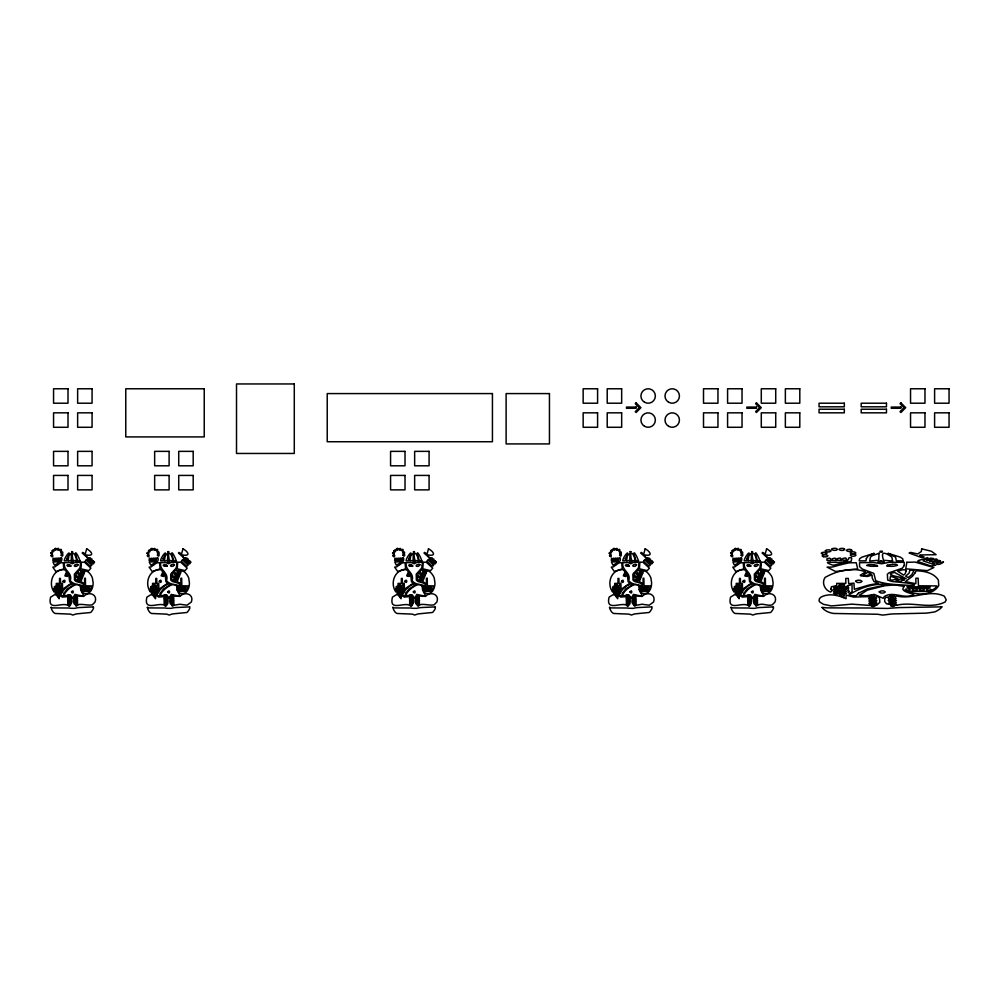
<?xml version="1.0" encoding="UTF-8"?>
<svg xmlns="http://www.w3.org/2000/svg" width="999" height="999" viewBox="0 0 999 999"><rect width="100%" height="100%" fill="white"/><g stroke="black" fill="none" stroke-linecap="round" stroke-linejoin="round"><path stroke-width="1.5" d="M164.261 605.169C158.229 602.135 143.294 611.775 146.915 597.152L150.674 594.805L152.547 594.929L155.507 598.738L155.906 595.067L158.591 597.09L163.961 596.615L164.373 597.452A1.449 1.449 0 0 0 164.585 599.687A1.449 1.449 0 0 0 164.685 601.997A1.449 1.449 0 0 0 164.835 604.482L164.735 604.545M68.069 604.969L68.544 604.482A1.449 1.449 0 0 1 68.394 601.997A1.449 1.449 0 0 1 68.294 599.687A1.449 1.449 0 0 1 68.082 597.452L67.682 596.615L62.3 597.09L59.615 595.067L59.228 598.738L56.256 594.929L54.383 594.805L50.624 597.152C47.003 611.975 61.876 601.823 67.907 605.394A1.461 1.461 0 0 1 68.069 604.969L68.357 604.62M409.902 604.969L410.364 604.482A1.449 1.449 0 0 1 410.214 601.997A1.449 1.449 0 0 1 410.127 599.687A1.449 1.449 0 0 1 409.902 597.452L409.503 596.615L404.133 597.09L401.448 595.067L401.049 598.738L398.089 594.929L396.203 594.805L392.445 597.152C388.823 611.975 403.696 601.823 409.74 605.394A1.461 1.461 0 0 1 409.902 604.969L410.189 604.62M748.014 604.969L748.488 604.482A1.449 1.449 0 0 1 748.338 601.997A1.449 1.449 0 0 1 748.251 599.687A1.449 1.449 0 0 1 748.026 597.452L747.627 596.615L742.257 597.09L739.572 595.067L739.173 598.738L736.213 594.929L734.327 594.805L730.569 597.152C726.947 611.975 741.82 601.823 747.851 605.394A1.461 1.461 0 0 1 748.014 604.969L748.313 604.62M844.043 587.799L844.704 587.762A4.62 4.62 0 0 0 846.278 587.462L846.19 586.975M869.217 605.394L870.991 604.482L868.855 603.384L870.579 601.997L868.868 601.023L870.316 599.687L868.556 598.726L869.704 597.452L868.581 596.615L853.571 597.09L846.078 595.067L846.078 598.701C838.211 595.379 829.395 592.769 820.941 597.152L819.43 598.701L819.055 601.048L820.179 602.322L823.563 604.333L831.443 605.943L851.797 604.145L869.23 605.394L870.741 604.545M626.76 604.695L627.022 604.482A1.449 1.449 0 0 1 626.873 601.997A1.449 1.449 0 0 1 626.773 599.687A1.449 1.449 0 0 1 626.56 597.452L626.161 596.615L620.779 597.09L618.094 595.067L617.707 598.738L614.735 594.929L612.862 594.805L609.103 597.152C605.419 611.813 620.679 602.097 626.448 605.169A1.461 1.461 0 0 1 627.022 604.482M877.634 566.058L877.134 566.233A17.87 17.87 0 0 1 876.098 566.283L872.002 566.296A53.621 53.621 0 0 1 870.766 566.246L866.957 565.559M876.772 605.044L879.844 602.385L879.457 597.552L877.584 596.615L875.336 597.09L876.56 598.563L875.074 599.6L876.885 600.749L875.124 601.997L876.835 602.959L875.024 604.407L876.772 605.044L876.16 604.72M70.804 566.208L70.742 566.233A7.38 7.38 0 0 1 68.469 566.183M167.108 566.196L167.02 566.233A7.38 7.38 0 0 1 164.76 566.183M412.649 566.196L412.562 566.233A7.38 7.38 0 0 1 410.289 566.183M629.295 566.196L629.22 566.233A7.38 7.38 0 0 1 626.947 566.183L626.423 566.133A1.399 1.399 0 0 1 625.399 565.297L626.198 564.622A5.307 5.307 0 0 1 627.822 564.735L627.959 564.76M750.749 566.208L750.686 566.233A7.38 7.38 0 0 1 748.413 566.183M155.694 562.2L154.857 562.712A29.208 29.208 0 0 0 153.846 563.498L150.812 565.197L149.213 561.938L155.694 561.788L156.806 558.079A2.448 2.448 0 0 1 157.13 557.704C158.679 556.68 158.466 562.025 156.618 561.975M401.223 562.2L400.399 562.712A29.208 29.208 0 0 0 399.388 563.498L396.291 565.172L394.755 561.938L401.223 561.788L402.347 558.079A2.448 2.448 0 0 1 402.672 557.704C404.208 556.68 404.008 562.025 402.16 561.975M617.882 562.2L617.045 562.712A29.208 29.208 0 0 0 616.033 563.498L612.999 565.197L611.4 561.938L617.882 561.788L618.993 558.079A2.448 2.448 0 0 1 619.33 557.704C620.866 556.68 620.654 562.025 618.806 561.975M887.337 565.334L886.837 566.196L891.745 566.321A50.112 50.112 0 0 0 893.805 566.196L897.214 565.434A1.623 1.623 0 0 0 897.539 565.184L895.953 564.248A27.41 27.41 0 0 0 893.431 564.285L892.669 564.335M59.403 562.2L58.566 562.712A29.208 29.208 0 0 0 57.555 563.498L54.458 565.172L52.922 561.938L59.403 561.788L60.514 558.079A2.448 2.448 0 0 1 60.852 557.704C62.375 556.668 62.163 561.875 60.44 561.95M739.347 562.2L738.523 562.712A29.208 29.208 0 0 0 737.499 563.498L734.415 565.172L732.866 561.938L739.347 561.788L740.459 558.079A2.448 2.448 0 0 1 740.796 557.704C742.319 556.668 742.107 561.875 740.384 561.95M874.063 599.025L874.687 598.476L873.95 597.889M874.375 601.348L875.012 600.811L874.262 600.224M851.098 552.097L850.112 552.959L851.26 553.708A6.793 6.793 0 0 0 854.882 553.646L855.881 552.884L854.719 552.06A6.793 6.793 0 0 0 851.098 552.122M757.13 604.42A1.436 1.436 0 0 1 757.679 605.269C762.362 602.422 767.369 606.455 772.202 604.87L775.024 601.985C777.871 594.08 768.456 591.071 763.611 596.415L757.692 596.003L757.13 597.414A1.449 1.449 0 0 1 756.942 599.487A1.449 1.449 0 0 1 756.967 601.885A1.449 1.449 0 0 1 756.93 604.295L757.217 604.495M825.998 554.07L826.997 553.284L825.836 552.459A6.793 6.793 0 0 0 822.214 552.522L821.215 553.284L822.364 554.108A6.793 6.793 0 0 0 825.986 554.045M913.061 589.135L912.162 589.847L913.211 590.596M738.935 587.787C742.132 586.251 732.167 586.051 735.938 587.849M738.935 589.822C742.12 588.299 732.167 588.074 735.938 589.885M738.935 591.908C742.157 590.322 732.067 590.184 735.938 591.97A8.192 8.192 0 0 0 738.611 591.995M738.935 593.893C742.132 592.395 732.18 592.17 735.938 593.955M58.929 587.799C62.325 586.026 52.098 586.176 55.994 587.849M58.929 589.835C62.313 588.074 52.098 588.199 55.994 589.885M58.929 591.92C62.338 590.097 52.023 590.297 55.994 591.97A8.192 8.192 0 0 0 58.654 591.995M58.929 593.906C62.313 592.157 52.11 592.295 55.994 593.955M155.207 587.799C158.666 586.026 148.389 586.163 152.285 587.849M155.207 589.835C158.604 588.061 148.376 588.224 152.285 589.885M155.207 591.92C158.579 590.147 148.401 590.322 152.285 591.97A8.192 8.192 0 0 0 154.945 591.995M155.207 593.906C158.616 592.145 148.389 592.307 152.285 593.955M400.749 587.799C404.22 586.013 393.931 586.176 397.814 587.849M400.749 589.835C404.158 588.061 393.906 588.224 397.814 589.885M400.749 591.92C404.17 590.172 393.943 590.297 397.814 591.97A8.192 8.192 0 0 0 400.487 591.995M400.749 593.906C404.208 592.17 393.931 592.282 397.814 593.955M617.407 587.799C620.866 586.026 610.589 586.163 614.472 587.849M617.407 589.835C620.791 588.061 610.564 588.224 614.472 589.885M617.407 591.92C620.816 590.172 610.601 590.297 614.472 591.97A8.192 8.192 0 0 0 617.132 591.995M617.407 593.906C620.854 592.17 610.576 592.282 614.472 593.955M843.556 587.862L843.606 587.849A8.791 8.791 0 0 1 842.681 587.912L837.025 587.899A43.107 43.107 0 0 1 835.938 587.849A20.367 20.367 0 0 1 834.602 587.737L833.478 587.037A12.9 12.9 0 0 1 835.551 586.613L845.991 586.863M843.556 589.885L843.606 589.885A8.791 8.791 0 0 1 842.681 589.947L837.025 589.934A43.107 43.107 0 0 1 835.938 589.885A20.367 20.367 0 0 1 834.602 589.772L833.478 589.073A12.9 12.9 0 0 1 835.551 588.648L845.991 588.898M843.556 591.97L843.606 591.97A8.791 8.791 0 0 1 842.681 592.02L837.025 592.02A43.107 43.107 0 0 1 835.938 591.97A20.367 20.367 0 0 1 834.602 591.858L833.478 591.146A12.9 12.9 0 0 1 835.551 590.734L845.991 590.983M843.556 593.955L843.606 593.955A8.791 8.791 0 0 1 842.681 594.005M896.652 605.282C912.599 601.236 929.969 609.677 945.116 601.985L946.24 599.899L944.367 596.216C929.157 588.773 912.611 600.049 896.727 596.003L894.842 596.815L896.103 598.438L894.617 599.487L896.403 600.524L894.667 601.885L896.378 602.834L894.567 604.295L896.665 605.269L896.016 604.745M844.704 591.87L844.043 591.92M843.968 589.847L844.704 589.785A4.62 4.62 0 0 0 846.278 589.497M843.968 593.906L844.704 593.856A4.62 4.62 0 0 0 846.278 593.556M842.681 594.018L837.025 593.993A43.107 43.107 0 0 1 835.938 593.955A20.367 20.367 0 0 1 834.602 593.843L833.478 593.131A12.875 12.875 0 0 1 836.313 592.707L845.991 592.969M840.921 585.776C847.914 586.588 843.668 582.33 838.998 585.177M874 564.797L873.238 564.722A40.959 40.959 0 0 0 868.705 564.622L866.695 565.384M748.401 566.246L747.889 566.133A1.399 1.399 0 0 1 746.877 565.297L747.677 564.622A5.307 5.307 0 0 1 749.287 564.735L749.425 564.76M410.289 566.246L409.765 566.133A1.399 1.399 0 0 1 408.753 565.297L409.553 564.622A5.307 5.307 0 0 1 411.163 564.735L411.313 564.76M164.748 566.246L164.223 566.133A1.399 1.399 0 0 1 163.212 565.297L164.011 564.622A5.307 5.307 0 0 1 165.634 564.735L165.772 564.76M68.456 566.246L67.944 566.133A1.399 1.399 0 0 1 66.921 565.297L67.72 564.622A5.307 5.307 0 0 1 69.343 564.735L69.48 564.76M894.854 604.358L895.816 604.657M850.948 549.587L852.11 550.412L851.111 551.186A6.793 6.793 0 0 1 847.489 551.198L846.328 550.412L847.327 549.625A6.793 6.793 0 0 1 850.936 549.612M843.656 548.563L844.804 549.313L843.818 550.174A6.793 6.793 0 0 1 840.196 550.187L839.035 549.462L840.034 548.613A6.793 6.793 0 0 1 843.643 548.601M854.907 554.333L856.056 555.094L855.069 555.943A6.793 6.793 0 0 1 851.46 555.956L850.299 555.244L851.285 554.383A6.793 6.793 0 0 1 854.907 554.37M823.313 556.668L822.152 555.906L823.151 555.057A6.793 6.793 0 0 1 826.76 555.044L827.921 555.769L826.935 556.618A6.793 6.793 0 0 1 823.313 556.63M927.322 590.596L926.285 589.909L927.172 589.135A6.119 6.119 0 0 1 930.431 589.123L931.48 589.772L930.593 590.546A6.119 6.119 0 0 1 927.334 590.559M920.116 590.596L919.08 589.909L919.979 589.135A6.119 6.119 0 0 1 923.238 589.123L924.287 589.772L923.526 590.509A6.119 6.119 0 0 1 920.129 590.559M906.006 590.596L904.969 589.909L905.868 589.135A6.119 6.119 0 0 1 909.127 589.123L910.176 589.772L909.277 590.546A6.119 6.119 0 0 1 906.018 590.559M615.921 585.739C620.304 585.938 614.76 582.717 615.859 585.701M399.275 585.739C403.633 585.951 398.114 582.717 399.213 585.701M153.734 585.739C158.092 585.951 152.572 582.717 153.671 585.701M882.242 551.348L882.467 551.91A2.935 2.935 0 0 1 880.082 551.972L879.932 551.411A2.935 2.935 0 0 1 882.217 551.411M832.179 590.334L830.693 592.045C824.762 590.309 821.403 582.729 825.062 577.472C836.737 570.704 852.759 566.908 865.584 571.84L860.264 575.212L860.701 575.861L867.419 576.473L872.102 575.062L872.177 577.859L873.95 581.518L878.408 583.379L869.704 584.865L854.332 589.298L853.945 583.116L848.7 583.716L848.326 578.421L845.803 578.421L845.803 583.391L836.687 583.391L836.687 585.664L831.443 586.738L830.818 588.861M419.093 604.495L418.806 604.295A1.449 1.449 0 0 0 418.843 601.885A1.449 1.449 0 0 0 418.818 599.487A1.449 1.449 0 0 0 419.006 597.414L419.58 596.003L425.487 596.415C430.332 591.071 439.76 594.08 436.9 601.985L434.078 604.87C429.345 605.806 423.476 603.408 419.38 604.845M77.26 604.495L76.985 604.295A1.449 1.449 0 0 0 77.01 601.885A1.449 1.449 0 0 0 76.998 599.487A1.449 1.449 0 0 0 77.185 597.414L77.747 596.003L83.654 596.415C88.511 591.071 97.927 594.08 95.067 601.985L92.258 604.87C87.525 605.794 81.643 603.421 77.56 604.845M628.458 604.407C630.744 606.181 630.232 598.925 630.044 597.552L628.846 596.615L628.808 597.739A1.449 1.449 0 0 1 628.483 599.6A1.449 1.449 0 0 1 628.496 601.997A1.449 1.449 0 0 1 628.458 604.407L629.02 604.932M166.271 604.407C168.556 606.181 168.032 598.925 167.857 597.552L166.658 596.615L166.621 597.739A1.449 1.449 0 0 1 166.296 599.6A1.449 1.449 0 0 1 166.309 601.997A1.449 1.449 0 0 1 166.271 604.407L166.833 604.932M750.049 604.47L749.937 604.407A1.449 1.449 0 0 0 749.974 601.997A1.449 1.449 0 0 0 749.949 599.6A1.449 1.449 0 0 0 750.286 597.739L750.848 596.615L751.66 599.063L750.561 605.044A1.461 1.461 0 0 0 750.062 604.47L750.149 604.545M412.025 604.545L411.813 604.407A1.449 1.449 0 0 0 411.85 601.997A1.449 1.449 0 0 0 411.825 599.6A1.449 1.449 0 0 0 412.162 597.739L412.724 596.615L413.536 599.063L413.536 602.385L412.375 604.932A1.461 1.461 0 0 0 412.05 604.545L412.125 604.632M70.205 604.545L69.98 604.407A1.449 1.449 0 0 0 70.017 601.997A1.449 1.449 0 0 0 70.005 599.6A1.449 1.449 0 0 0 70.33 597.739L70.904 596.615L71.703 599.063L71.703 602.385L70.542 604.932A1.461 1.461 0 0 0 70.217 604.545L70.305 604.632M635.901 604.657L636.201 605.269L642.045 604.233L649.25 605.207L653.546 601.985C656.405 594.08 646.99 591.071 642.132 596.415L636.226 596.003L635.664 597.414A1.449 1.449 0 0 1 635.476 599.487A1.449 1.449 0 0 1 635.489 601.885A1.449 1.449 0 0 1 635.451 604.295L635.564 604.358A1.436 1.436 0 0 1 636.176 605.169M173.714 604.657L174.013 605.269L179.845 604.233L187.063 605.207L191.358 601.985C194.218 594.08 184.79 591.071 179.945 596.415L174.038 596.003L173.464 597.414A1.449 1.449 0 0 1 173.289 599.487A1.449 1.449 0 0 1 173.302 601.885A1.449 1.449 0 0 1 173.264 604.295L173.364 604.358A1.436 1.436 0 0 1 173.988 605.169M419.53 605.169L419.493 605.057A1.436 1.436 0 0 0 419.006 604.42M77.697 605.169L77.61 604.944A1.436 1.436 0 0 0 77.173 604.42M58.654 593.98A8.192 8.192 0 0 1 56.019 593.831M69.543 565.134A1.336 1.336 0 0 1 70.979 565.933M58.654 587.887A8.192 8.192 0 0 1 56.019 587.737M58.654 589.909A8.192 8.192 0 0 1 56.019 589.772M154.945 593.98A8.192 8.192 0 0 1 152.31 593.831M165.834 565.134A1.336 1.336 0 0 1 167.27 565.933M154.945 587.887A8.192 8.192 0 0 1 152.31 587.737M154.945 589.909A8.192 8.192 0 0 1 152.31 589.772M400.487 593.98A8.192 8.192 0 0 1 397.852 593.831M411.363 565.134A1.336 1.336 0 0 1 412.799 565.933M400.487 587.887A8.192 8.192 0 0 1 397.852 587.737M400.487 589.909A8.192 8.192 0 0 1 397.852 589.772M617.132 593.98A8.192 8.192 0 0 1 614.497 593.831M628.021 565.134A1.336 1.336 0 0 1 629.457 565.933M617.132 587.887A8.192 8.192 0 0 1 614.497 587.737M617.132 589.909A8.192 8.192 0 0 1 614.497 589.772M738.611 593.98A8.192 8.192 0 0 1 735.963 593.831M749.487 565.134A1.336 1.336 0 0 1 750.923 565.933M738.611 587.887A8.192 8.192 0 0 1 735.963 587.737M738.611 589.909A8.192 8.192 0 0 1 735.963 589.772M874.25 600.262A4.87 4.87 0 0 0 871.34 600.287L870.703 600.861L871.44 601.386A4.87 4.87 0 0 0 874.375 601.336M913.074 589.16A6.119 6.119 0 0 1 916.333 589.123L917.369 589.772L916.483 590.546A6.119 6.119 0 0 1 913.223 590.559M873.938 597.926A4.87 4.87 0 0 0 871.016 597.951L870.391 598.526L871.128 599.063A4.87 4.87 0 0 0 874.05 599M846.278 591.57A4.62 4.62 0 0 1 844.704 591.82M840.771 585.639A2.91 2.91 0 0 1 838.885 585.389M887.312 565.247A20.517 20.517 0 0 1 892.669 564.46M873.988 564.91A9.191 9.191 0 0 1 877.359 565.596M832.217 590.259A3.159 3.159 0 0 1 830.706 588.935M851.56 558.753L851.31 561.151L849.487 561.775A8.804 8.804 0 0 1 848.663 561.913L846.29 562.087A12.225 12.225 0 0 0 845.154 562.25L835.589 564.785A16.871 16.871 0 0 1 832.854 565.184C814.547 558.329 848.576 566.808 848.725 558.004A7.243 7.243 0 0 1 849.724 557.642L851.51 557.529L851.56 558.753M78.109 564.797L76.836 566.171A7.318 7.318 0 0 1 74.863 566.358C72.577 565.709 77.385 562.949 78.109 564.797M174.4 564.797L173.127 566.171A7.318 7.318 0 0 1 171.141 566.358C168.868 565.696 173.676 562.961 174.4 564.797M419.93 564.797L418.668 566.171A7.318 7.318 0 0 1 416.683 566.358C414.41 565.696 419.205 562.961 419.93 564.797M636.588 564.797L635.314 566.171A7.318 7.318 0 0 1 633.341 566.358C631.056 565.696 635.864 562.961 636.588 564.797M758.054 564.797L756.792 566.171A7.318 7.318 0 0 1 754.807 566.358C752.484 565.884 757.254 562.874 758.054 564.797M59.316 584.989C57.28 582.529 56.306 587.474 59.303 585.102M739.26 584.989C737.225 582.529 736.251 587.474 739.26 585.102M71.441 553.234L71.304 560.289L68.082 561.026L68.881 555.856L71.441 553.234M167.732 553.234L167.595 560.289L164.373 561.026L165.172 555.856L167.732 553.234M413.261 553.234L413.124 560.289L409.902 561.026L410.714 555.856L413.261 553.234M629.919 553.234L629.782 560.289L626.56 561.026L627.36 555.856L629.919 553.234M751.385 553.234L751.248 560.289L748.026 561.026L748.838 555.856L751.385 553.234M50.724 553.209C53.097 556.705 52.772 549.75 50.737 553.134M51.061 555.769C53.297 559.203 53.471 552.435 51.074 555.619M52.198 550.799C54.533 554.308 54.358 547.24 52.198 550.799M54.483 549.25C56.618 552.809 56.868 545.779 54.483 549.25M54.158 588.723L54.158 588.798A3.159 3.159 0 0 0 54.346 589.735A3.746 3.746 0 0 0 54.633 590.347L54.108 592.045C47.927 583.553 52.672 568.831 64.66 569.692L66.608 571.84L64.86 575.861L67.258 576.473L68.931 575.062L69.605 581.518L71.191 583.379L62.575 589.298L62.438 583.116L60.564 583.716L60.427 578.421L59.515 578.421L59.515 583.391L56.256 583.391L56.256 585.664L54.383 586.738L54.158 588.723M57.105 549.313C59.328 552.809 59.49 545.854 57.105 549.238M59.715 550.337C61.701 553.933 62.4 546.84 59.715 550.337M61.064 552.809C63.199 556.368 63.524 549.275 61.064 552.809M61.126 555.094C63.112 558.653 63.786 551.735 61.139 555.019M63.024 581.293C65.222 585.314 66.046 577.484 63.024 581.293M68.269 595.978C70.255 598.463 69.68 593.319 68.269 595.928M68.319 598.426C70.417 600.886 69.455 595.729 68.319 598.426M68.431 603.134C70.542 605.544 69.73 600.511 68.444 603.084M68.431 600.749C70.38 603.284 69.918 598.001 68.431 600.749M68.556 605.644C70.43 608.166 70.092 603.046 68.556 605.581M71.666 551.66L72.69 551.76L71.666 551.585M71.491 591.908C73.551 595.754 74.151 588.324 71.491 591.908M75.312 598.314C77.447 600.711 76.573 595.679 75.325 598.251M75.262 595.866C77.323 598.276 76.598 593.231 75.275 595.754M75.437 600.636C77.21 603.196 77.148 598.001 75.437 600.586M75.437 603.021C77.41 605.506 76.786 600.461 75.449 602.921M75.549 605.531C77.597 607.941 76.848 602.897 75.562 605.419M80.707 589.772C82.755 592.869 82.805 586.775 80.719 589.647M83.279 589.772C85.639 592.757 85.015 586.738 83.304 589.647M85.752 589.772C88.137 592.769 87.413 586.663 85.777 589.647M88.324 589.772C90.285 592.907 90.622 586.725 88.349 589.647M147.015 553.209C149.238 556.705 149.4 549.75 147.015 553.134M147.352 555.769C149.338 559.24 150.062 552.547 147.365 555.619M148.489 550.799C150.787 554.358 150.537 547.315 148.489 550.799M150.774 549.25C152.685 552.897 153.371 545.854 150.774 549.25M150.449 588.723L150.449 588.798A3.159 3.159 0 0 0 150.637 589.735A3.746 3.746 0 0 0 150.924 590.347L150.399 592.045C144.218 583.553 148.963 568.831 160.951 569.692L162.887 571.84L161.151 575.861L163.549 576.473L165.222 575.062L165.884 581.518L167.482 583.379L158.866 589.298L158.729 583.116L156.843 583.716L156.718 578.421L155.807 578.421L155.807 583.391L152.547 583.391L152.547 585.664L150.674 586.738L150.449 588.723M153.396 549.313C155.207 552.897 156.269 546.028 153.396 549.238M156.006 550.337C158.341 553.846 158.179 546.778 156.006 550.337M157.355 552.809C159.503 556.381 159.803 549.25 157.355 552.809M157.417 555.094C159.465 558.716 159.902 551.61 157.417 555.094M159.316 581.293C161.863 585.239 161.838 577.372 159.316 581.293M164.56 595.978C166.421 598.513 166.159 593.294 164.56 595.928M164.61 598.426C166.746 600.849 165.809 595.716 164.61 598.426M164.723 603.134C166.596 605.669 166.333 600.474 164.735 603.084M164.723 600.749C166.883 603.171 165.871 598.064 164.723 600.749M164.835 605.644C166.721 608.166 166.371 603.071 164.847 605.581M167.944 551.66L168.981 551.76L167.957 551.585M167.782 591.908C170.03 595.641 170.305 588.299 167.782 591.908M171.553 595.866C173.689 598.251 172.74 593.231 171.566 595.754M171.603 598.314C173.601 600.786 173.002 595.654 171.616 598.251M171.716 603.021C173.776 605.456 173.039 600.424 171.741 602.921M171.716 600.636C173.601 603.159 173.264 598.039 171.728 600.586M171.828 605.531C173.764 607.991 173.339 602.909 171.853 605.419M176.998 589.772C178.958 592.907 179.283 586.725 177.01 589.647M179.57 589.772C181.868 592.844 181.368 586.575 179.57 589.71M182.043 589.772C184.228 592.869 183.866 586.75 182.055 589.647M184.615 589.772C186.925 592.782 186.438 586.688 184.64 589.647M392.545 553.209C394.755 556.705 394.955 549.75 392.557 553.134M392.882 555.769C394.88 559.24 395.604 552.547 392.907 555.619M394.031 550.799C396.178 554.37 396.266 547.402 394.031 550.799M396.316 549.25C398.464 552.822 398.638 545.766 396.316 549.25M395.991 588.723L395.979 588.798A3.159 3.159 0 0 0 396.178 589.735A3.746 3.746 0 0 0 396.466 590.347L395.941 592.045C389.747 583.553 394.493 568.831 406.493 569.692L408.429 571.84L406.68 575.861L409.091 576.473L410.764 575.062L411.426 581.518L413.024 583.379L404.395 589.298L404.27 583.116L402.385 583.716L402.247 578.421L401.348 578.421L401.348 583.391L398.089 583.391L398.089 585.664L396.203 586.738L395.991 588.723M398.926 549.313C400.749 552.897 401.81 546.028 398.938 549.238M401.536 550.337C403.858 553.846 403.721 546.778 401.536 550.337M402.897 552.809C405.032 556.381 405.332 549.263 402.897 552.809M402.959 555.094C404.907 558.703 405.557 551.71 402.972 555.019M404.857 581.293C407.405 585.239 407.38 577.372 404.857 581.293M410.089 595.978C411.963 598.513 411.688 593.306 410.102 595.928M410.152 598.426C412.287 600.849 411.351 595.716 410.152 598.426M410.264 603.134C412.237 605.619 411.713 600.474 410.264 603.084M410.264 600.749C412.2 603.284 411.738 598.026 410.264 600.749M410.377 605.644C412.262 608.166 411.9 603.071 410.389 605.581M413.486 551.66L414.51 551.76L413.499 551.585M413.311 591.908C415.572 595.641 415.846 588.299 413.311 591.908M417.082 595.866C419.218 598.251 418.269 593.231 417.107 595.754M417.145 598.314C419.143 600.786 418.544 595.654 417.145 598.251M417.257 603.021C419.305 605.456 418.581 600.424 417.27 602.921M417.257 600.636C419.13 603.159 418.806 598.039 417.27 600.586M417.37 605.531C419.255 608.016 418.931 602.921 417.382 605.419M422.527 589.772C424.488 592.907 424.825 586.725 422.552 589.647M425.112 589.772C427.285 592.869 427.06 586.613 425.112 589.71M427.584 589.772C429.757 592.869 429.395 586.75 427.597 589.647M430.157 589.772C432.43 592.819 431.98 586.688 430.182 589.647M609.203 553.209C611.425 556.705 611.588 549.75 609.215 553.134M609.54 555.769C611.638 559.24 612.112 552.459 609.552 555.619M610.676 550.799C612.974 554.358 612.724 547.315 610.676 550.799M612.961 549.25C614.86 552.897 615.596 545.829 612.961 549.25M612.637 588.723L612.637 588.798A3.159 3.159 0 0 0 612.824 589.735A3.746 3.746 0 0 0 613.111 590.347L612.587 592.045C606.405 583.553 611.151 568.831 623.139 569.692L625.087 571.84L623.339 575.861L625.736 576.473L627.409 575.062L628.071 581.518L629.67 583.379L621.053 589.298L620.916 583.116L619.043 583.716L618.905 578.421L617.994 578.421L617.994 583.391L614.735 583.391L614.735 585.664L612.862 586.738L612.637 588.723M615.584 549.313C617.407 552.897 618.443 546.041 615.584 549.238M618.194 550.337C620.529 553.846 620.367 546.778 618.194 550.337M619.605 555.094C621.478 558.741 622.315 551.685 619.605 555.094M619.542 552.809C621.528 556.406 622.215 549.313 619.542 552.809M621.503 581.293C623.801 585.302 624.288 577.509 621.503 581.293M626.798 598.426C628.945 600.849 627.984 595.716 626.798 598.426M626.748 595.978C628.683 598.488 628.209 593.344 626.748 595.928M626.91 600.749C629.02 603.196 628.121 598.101 626.91 600.749M626.91 603.134C628.696 605.694 628.633 600.499 626.922 603.084M627.035 605.644C628.92 608.166 628.558 603.071 627.035 605.581M630.144 551.66L631.168 551.76L630.144 551.585M629.969 591.908C632.23 595.641 632.492 588.299 629.969 591.908M633.741 595.866C635.876 598.251 634.927 593.231 633.753 595.754M633.791 598.314C635.789 600.786 635.189 595.654 633.803 598.251M633.915 603.021C635.963 605.456 635.227 600.424 633.928 602.921M633.915 600.636C635.789 603.159 635.451 598.039 633.915 600.586M634.028 605.531C635.976 607.966 635.539 602.921 634.04 605.419M639.185 589.772C641.146 592.907 641.47 586.725 639.198 589.647M641.758 589.772C644.143 592.769 643.418 586.663 641.783 589.647M644.23 589.772C646.428 592.869 646.028 586.75 644.255 589.647M646.803 589.772C649.113 592.782 648.626 586.688 646.828 589.647M730.669 553.209C733.054 556.705 732.717 549.75 730.681 553.134M731.006 555.769C733.241 559.203 733.416 552.435 731.031 555.619M732.155 550.799C734.402 554.32 734.402 547.327 732.155 550.799M734.427 549.25C736.563 552.809 736.812 545.779 734.427 549.25M734.103 588.723L734.103 588.798A3.159 3.159 0 0 0 734.302 589.735A3.746 3.746 0 0 0 734.59 590.347L734.065 592.045C727.871 583.553 732.617 568.831 744.617 569.692L746.553 571.84L744.804 575.861L747.215 576.473L748.888 575.062L749.55 581.518L751.136 583.379L742.519 589.298L742.382 583.116L740.509 583.716L740.371 578.421L739.472 578.421L739.472 583.391L736.213 583.391L736.213 585.664L734.327 586.738L734.103 588.723M737.05 549.313C739.26 552.809 739.46 545.854 737.062 549.238M739.66 550.337C741.583 553.946 742.357 546.915 739.66 550.337M741.008 552.809C743.081 556.406 743.493 549.3 741.008 552.809M741.083 555.094C742.894 558.666 743.943 551.81 741.083 555.019M742.981 581.293C745.179 585.314 745.991 577.484 742.981 581.293M748.214 595.978C750.199 598.463 749.637 593.319 748.226 595.928M748.276 598.426C750.349 600.899 749.425 595.716 748.276 598.426M748.388 603.134C750.536 605.544 749.612 600.461 748.388 603.134M748.388 600.749C750.424 603.234 749.712 598.014 748.388 600.749M748.501 605.644C750.374 608.166 750.037 603.046 748.501 605.581M751.61 551.66L752.634 551.76L751.623 551.585M751.435 591.908C753.321 595.754 754.332 588.436 751.435 591.908M755.269 598.314C757.367 600.736 756.555 595.641 755.269 598.251M755.207 595.866C757.279 598.276 756.555 593.231 755.219 595.754M755.381 600.636C757.167 603.196 757.092 598.001 755.381 600.586M755.381 603.021C757.342 605.519 756.767 600.436 755.394 602.921M755.494 605.531C757.542 607.941 756.805 602.897 755.506 605.419M760.651 589.772C762.811 592.857 762.612 586.713 760.676 589.647M763.224 589.772C765.571 592.757 764.984 586.725 763.248 589.647M765.696 589.772C767.994 592.844 767.507 586.575 765.709 589.71M768.281 589.772C770.241 592.907 770.566 586.725 768.293 589.647M86.676 548.838L85.265 553.97L82.742 552.422L82.18 553.034L87.15 557.467L86.089 554.932C95.23 556.668 91.409 551.211 86.676 548.838M182.967 548.838L181.556 553.97L179.033 552.422L178.471 553.034L183.441 557.467L182.38 554.932C191.521 556.668 187.7 551.211 182.967 548.838M428.496 548.838L427.097 553.97L424.563 552.422L424.013 553.034L428.971 557.467L427.909 554.932C437.062 556.668 433.241 551.211 428.496 548.838M645.154 548.838L643.743 553.97L641.221 552.422L640.659 553.034L645.629 557.467L644.567 554.932C653.708 556.668 649.887 551.211 645.154 548.838M766.62 548.838L765.222 553.97L762.687 552.422L762.125 553.034L767.095 557.467L766.033 554.932C775.174 556.668 771.365 551.211 766.62 548.838M81.381 562.3L80.969 568.818L88.761 570.629L90.909 568.144L84.328 562.1L81.381 562.3M177.66 562.3L177.26 568.818L185.052 570.629L187.2 568.144L180.619 562.1L177.66 562.3M423.201 562.3L422.802 568.818L430.594 570.629L432.742 568.144L426.161 562.1L423.201 562.3M639.847 562.3L639.447 568.818L647.24 570.629L649.387 568.144L642.807 562.1L639.847 562.3M761.325 562.3L760.926 568.818L768.706 570.629L770.853 568.144L764.272 562.1L761.325 562.3M51.036 607.429L51.598 609.228A17.882 17.882 0 0 0 52.185 610.426L53.159 611.9A5.569 5.569 0 0 0 55.182 613.473L70.43 614.135A7.755 7.755 0 0 1 71.441 614.497L72.902 615.047L75.187 614.248A9.615 9.615 0 0 1 76.636 613.873L90.509 612.499A3.859 3.859 0 0 0 91.221 612L92.732 609.877A22.203 22.203 0 0 0 93.519 608.254L93.456 606.705A6.581 6.581 0 0 1 92.77 606.917L79.583 607.542A17.77 17.77 0 0 0 77.797 607.729L75.524 608.154A6.256 6.256 0 0 0 74.888 608.354L70.192 608.254A10.839 10.839 0 0 0 68.931 608.004L52.885 607.916A3.721 3.721 0 0 1 52.123 607.679L51.086 607.342M81.081 571.078L80.207 575.099L78.097 571.178L79.982 569.705L81.081 571.078M147.315 607.429L147.889 609.228A17.882 17.882 0 0 0 148.476 610.426L149.45 611.9A5.569 5.569 0 0 0 151.473 613.473L166.721 614.135A7.755 7.755 0 0 1 167.732 614.497L169.193 615.047L171.478 614.248A9.615 9.615 0 0 1 172.927 613.873L186.801 612.499A3.859 3.859 0 0 0 187.5 612L189.023 609.877A22.203 22.203 0 0 0 189.81 608.254L189.748 606.705A6.581 6.581 0 0 1 189.061 606.917L175.861 607.542A17.77 17.77 0 0 0 174.088 607.729L171.816 608.154A6.256 6.256 0 0 0 171.179 608.354L166.483 608.254A10.839 10.839 0 0 0 165.222 608.004L149.176 607.916A3.721 3.721 0 0 1 148.401 607.679L147.377 607.342M177.372 571.078L176.498 575.099L174.375 571.178L176.274 569.705L177.372 571.078M392.857 607.429L393.419 609.228A17.882 17.882 0 0 0 394.018 610.426L394.992 611.9A5.569 5.569 0 0 0 397.015 613.473L412.262 614.135A7.755 7.755 0 0 1 413.261 614.497L414.735 615.047L417.008 614.248A9.615 9.615 0 0 1 418.456 613.873L432.33 612.499A3.859 3.859 0 0 0 433.042 612L434.565 609.877A22.203 22.203 0 0 0 435.352 608.254L435.289 606.705A6.581 6.581 0 0 1 434.59 606.917L421.403 607.542A17.77 17.77 0 0 0 419.617 607.729L417.357 608.154A6.256 6.256 0 0 0 416.708 608.354L412.025 608.254A10.839 10.839 0 0 0 410.751 608.004L394.705 607.916A3.721 3.721 0 0 1 393.943 607.679L392.907 607.342M422.902 571.078L422.04 575.099L419.917 571.178L421.815 569.705L422.902 571.078M609.515 607.429L610.077 609.228A17.882 17.882 0 0 0 610.664 610.426L611.638 611.9A5.569 5.569 0 0 0 613.661 613.473L628.908 614.135A7.755 7.755 0 0 1 629.919 614.497L631.38 615.047L633.666 614.248A9.615 9.615 0 0 1 635.114 613.873L648.988 612.499A3.859 3.859 0 0 0 649.7 612L651.211 609.877A22.203 22.203 0 0 0 651.997 608.254L651.935 606.705A6.581 6.581 0 0 1 651.248 606.917L638.061 607.542A17.77 17.77 0 0 0 636.276 607.729L634.003 608.154A6.256 6.256 0 0 0 633.366 608.354L628.671 608.254A10.839 10.839 0 0 0 627.409 608.004L611.363 607.916A3.721 3.721 0 0 1 610.601 607.679L609.565 607.342M639.56 571.078L638.686 575.099L636.575 571.178L638.461 569.705L639.56 571.078M730.981 607.429L731.543 609.228A17.882 17.882 0 0 0 732.142 610.426L733.104 611.9A5.569 5.569 0 0 0 735.139 613.473L750.386 614.135A7.755 7.755 0 0 1 751.385 614.497L752.859 615.047L755.132 614.248A9.615 9.615 0 0 1 756.58 613.873L770.454 612.499A3.859 3.859 0 0 0 771.166 612L772.689 609.877A22.203 22.203 0 0 0 773.476 608.254L773.413 606.705A6.581 6.581 0 0 1 772.714 606.917L759.527 607.542A17.77 17.77 0 0 0 757.741 607.729L755.481 608.154A6.256 6.256 0 0 0 754.832 608.354L750.149 608.254A10.839 10.839 0 0 0 748.875 608.004L732.829 607.916A3.721 3.721 0 0 1 732.067 607.679L731.031 607.342M761.026 571.078L760.164 575.099L758.041 571.178L759.939 569.705L761.026 571.078M58.953 594.929L58.816 597.552L57.33 595.267L58.953 594.929M155.232 594.929L155.107 597.552L153.621 595.267L155.232 594.929M400.774 594.929L400.636 597.552L399.163 595.267L400.774 594.929M617.432 594.929L617.295 597.552L615.809 595.267L617.432 594.929M738.898 594.929L738.761 597.552L737.287 595.267L738.898 594.929M80.42 586.388C80.37 595.329 90.122 597.802 74.925 594.393L72.915 598.289L70.367 594.805L67.957 594.717A9.416 9.416 0 0 1 67.545 595.304C56.843 598.563 76.836 578.546 80.42 586.388M176.711 586.388C176.661 595.329 186.413 597.802 171.216 594.393L169.206 598.289L166.658 594.805L164.248 594.717A9.416 9.416 0 0 1 163.836 595.304C153.134 598.563 173.114 578.546 176.711 586.388M422.252 586.388C422.19 595.329 431.955 597.802 416.758 594.393L414.747 598.289L412.187 594.805L409.79 594.717A9.416 9.416 0 0 1 409.365 595.304C398.676 598.576 418.656 578.533 422.252 586.388M638.898 586.388C638.848 595.329 648.601 597.802 633.403 594.393L631.393 598.289L628.846 594.805L626.435 594.717A9.416 9.416 0 0 1 626.023 595.304C615.322 598.563 635.314 578.546 638.898 586.388M760.376 586.388C760.314 595.329 770.067 597.802 754.882 594.393L752.859 598.289L750.311 594.805L747.914 594.717A9.416 9.416 0 0 1 747.489 595.304C736.787 598.563 756.78 578.546 760.376 586.388M879.083 553.234L878.708 560.289L869.704 561.026L870.454 557.13L871.965 555.856L879.083 553.234M66.871 558.678L66.733 560.826L64.323 560.889C64.298 556.805 73.352 546.59 66.871 558.678M163.162 558.678L163.024 560.826L160.614 560.889C160.589 556.805 169.643 546.59 163.162 558.678M408.703 558.678L408.566 560.826L406.143 560.889C406.131 556.805 415.184 546.59 408.703 558.678M625.349 558.678L625.212 560.826L622.802 560.889C622.777 556.805 631.83 546.59 625.349 558.678M746.815 558.678L746.69 560.826L744.267 560.889C744.255 556.805 753.296 546.59 746.815 558.678M75.549 576.273L75.337 579.083L76.673 580.369L78.147 578.621L75.549 576.273M171.84 576.273L171.616 579.083L172.964 580.369L174.438 578.621L171.84 576.273M417.37 576.273L417.157 579.083L418.506 580.369L419.98 578.621L417.37 576.273M634.028 576.273L633.816 579.083L635.152 580.369L636.625 578.621L634.028 576.273M755.494 576.273L755.281 579.083L756.618 580.369L758.104 578.621L755.494 576.273M82.505 569.967L80.931 576.186L81.831 577.547L83.928 570.417L82.505 569.967M178.796 569.967L177.223 576.186L178.122 577.547L180.22 570.417L178.796 569.967M424.338 569.967L422.752 576.186L423.663 577.547L425.761 570.417L424.338 569.967M640.983 569.967L639.41 576.186L640.309 577.547L642.407 570.417L640.983 569.967M762.449 569.967L760.876 576.186L761.787 577.547L763.885 570.417L762.449 569.967M888.373 600.586L890.121 601.885L888.448 603.384L890.534 604.37L886.588 603.871L884.714 601.648L884.714 598.826L885.838 597.414L888.848 596.952C886.6 598.638 891.071 599.412 888.373 600.586M825.349 550.799L826.498 551.698A6.793 6.793 0 0 0 830.119 551.635L831.118 550.874L829.957 550.037A6.793 6.793 0 0 0 826.335 550.099L825.349 550.799M831.717 549.25L832.879 550.149A6.793 6.793 0 0 0 836.488 550.087L837.499 549.325L836.338 548.488A6.793 6.793 0 0 0 832.716 548.551L831.717 549.25M855.594 581.293L857.08 582.342A7.892 7.892 0 0 0 860.763 582.292L862.075 581.368L860.576 580.394A7.892 7.892 0 0 0 856.892 580.456L855.594 581.293M870.229 595.978L870.966 596.615A4.87 4.87 0 0 0 873.9 596.553L874.537 596.028L873.788 595.454A4.87 4.87 0 0 0 870.866 595.504L870.241 595.928M870.703 603.134L871.44 603.783A4.87 4.87 0 0 0 874.375 603.721L875.012 603.196L874.262 602.609A4.87 4.87 0 0 0 871.34 602.672L870.728 603.084M871.028 605.644L871.765 606.281A4.87 4.87 0 0 0 874.687 606.218L875.324 605.694L874.587 605.107A4.87 4.87 0 0 0 871.652 605.169L871.041 605.581M879.232 591.908L880.631 592.894A7.43 7.43 0 0 0 884.103 592.844L885.326 591.982L883.928 591.058A7.43 7.43 0 0 0 880.444 591.121L879.232 591.908M889.772 595.866L890.509 596.503A4.87 4.87 0 0 0 893.431 596.44L894.068 595.916L893.331 595.342A4.87 4.87 0 0 0 890.396 595.392L889.784 595.804M889.934 598.314L890.671 598.95A4.87 4.87 0 0 0 893.593 598.888L894.23 598.364L893.493 597.777A4.87 4.87 0 0 0 890.559 597.839L889.947 598.251M890.246 600.636L890.983 601.273A4.87 4.87 0 0 0 893.905 601.223L894.542 600.699L893.805 600.112A4.87 4.87 0 0 0 890.883 600.162L890.259 600.586M890.246 603.021L890.983 603.658A4.87 4.87 0 0 0 893.905 603.608L894.542 603.084L893.805 602.497A4.87 4.87 0 0 0 890.883 602.559L890.259 602.971M890.559 605.531L891.295 606.168A4.87 4.87 0 0 0 894.23 606.106L894.867 605.581L894.117 604.994A4.87 4.87 0 0 0 891.195 605.057L890.584 605.469M906.855 562.3L905.731 568.818L927.484 570.629L933.865 567.544L915.109 562.1L906.855 562.3M921.652 548.838L921.34 551.498L917.731 553.97L910.663 552.422L909.102 553.034L921.478 557.529L924.112 556.992L919.654 555.444L920.017 554.932L936.113 554.72L931.355 551.248L921.652 548.838M822.077 607.429L823.663 609.228A22.915 22.915 0 0 0 825.311 610.426L826.423 611.101A17.295 17.295 0 0 0 829.095 612.325L830.706 612.824A28.571 28.571 0 0 0 833.69 613.461L877.347 614.248A51.036 51.036 0 0 1 879.794 614.61L882.142 614.997A7.243 7.243 0 0 0 883.191 615.047L888.86 614.335A69.343 69.343 0 0 1 892.681 613.935L926.435 613.136L934.34 612A14.486 14.486 0 0 0 936.163 611.276L938.598 609.877A28.509 28.509 0 0 0 940.296 608.653L942.132 606.793L940.621 606.705A45.454 45.454 0 0 1 938.685 606.917L901.835 607.542A134.091 134.091 0 0 0 897.739 607.679L889.922 608.216A42.37 42.37 0 0 0 888.099 608.441L875.624 608.254A80.807 80.807 0 0 0 872.077 608.004L826.673 607.867A24.9 24.9 0 0 1 825.112 607.679L822.077 607.429M906.031 571.078L905.219 573.738L903.596 575.099L897.676 571.178L902.971 569.705L905.781 569.967L906.031 571.078M844.192 594.929L843.818 597.552L839.697 595.267L844.192 594.929M904.195 586.388L902.909 588.486C902.085 593.319 920.429 594.08 911.063 595.704C901.922 598.151 892.606 591.171 884.34 596.54L883.216 598.289L874.212 594.393L866.433 595.779L859.19 595.304L867.457 590.097L884.714 585.739L894.867 584.914L904.195 586.388M866.333 558.678L865.958 560.826L859.202 560.889L859.577 558.816L861.825 557.192L874.212 553.309L868.206 555.919L866.333 558.678M84.191 573.314L80.832 581.643L84.603 583.678L84.603 578.284L85.402 578.134L85.539 585.801L92.108 585.913L89.785 591.433L81.818 591.433L83.529 593.256C90.884 596.241 94.48 585.639 92.657 580.032C93.282 576.348 85.252 566.52 84.191 573.314M89.573 560.963C90.897 564.223 94.455 555.207 89.573 560.963M180.482 573.314L177.123 581.643L180.881 583.678L180.881 578.284L181.693 578.134L181.83 585.801L188.399 585.913L186.064 591.433L178.109 591.433L179.808 593.256C187.175 596.241 190.772 585.639 188.948 580.032C189.573 576.348 181.543 566.52 180.482 573.314M185.851 560.963C187.188 564.223 190.747 555.207 185.851 560.963M426.024 573.314L422.664 581.643L426.423 583.678L426.423 578.284L427.235 578.134L427.36 585.801L433.941 585.913L431.605 591.433L423.651 591.433L425.349 593.256C432.717 596.241 436.313 585.639 434.478 580.032C435.102 576.348 427.085 566.52 426.024 573.314M431.393 560.963C432.717 564.223 436.288 555.207 431.393 560.963M642.669 573.314L639.31 581.643L643.081 583.678L643.081 578.284L643.88 578.134L644.018 585.801L650.586 585.913L648.264 591.433L640.297 591.433L642.007 593.256C649.362 596.241 652.959 585.639 651.136 580.032C651.76 576.348 643.731 566.52 642.669 573.314M648.051 560.963C649.375 564.223 652.934 555.207 648.051 560.963M764.148 573.314L760.788 581.643L764.547 583.678L764.547 578.284L765.346 578.134L765.484 585.801L772.052 585.913L769.73 591.433L761.775 591.433L763.473 593.256C770.828 596.241 774.437 585.639 772.602 580.032C773.226 576.348 765.197 566.52 764.148 573.314M769.517 560.963C770.841 564.223 774.4 555.207 769.517 560.963M93.382 560.814C90.41 566.583 89.96 559.852 93.382 560.814M189.673 560.814C186.289 567.145 186.089 559.04 189.673 560.814M435.214 560.814C431.83 567.145 431.63 559.04 435.214 560.814M651.86 560.814C648.488 567.145 648.276 559.04 651.86 560.814M773.326 560.814C770.366 566.583 769.917 559.852 773.326 560.814M890.571 576.273L889.972 579.083L891.47 580.369L897.851 578.621L890.571 576.273M910.014 569.967L909.015 573.226L905.606 576.186L908.141 577.547L911.762 574.762L913.998 570.417L910.014 569.967M80.432 565.521L79.758 568.206L74.388 574.188L74.525 580.094L75.999 581.443L82.18 583.254L84.066 584.59L83.928 585.801C79.745 584.69 73.314 584.715 70.23 580.694C73.039 572.502 62.637 570.367 64.448 562.699L69.418 562.499L72.378 563.773L75.062 562.3L80.432 562.3L80.432 565.521M176.723 565.521L176.049 568.206L170.679 574.188L170.817 580.094L172.29 581.443L178.471 583.254L180.344 584.59L180.22 585.801C176.036 584.69 169.605 584.715 166.521 580.694C169.331 572.502 158.928 570.367 160.739 562.699L165.709 562.499L168.669 563.773L171.353 562.3L176.723 562.3L176.723 565.521M422.265 565.521L421.59 568.206L416.221 574.188L416.358 580.094L417.832 581.443L424.013 583.254L425.886 584.59L425.749 585.801C421.578 584.69 415.147 584.715 412.05 580.694C414.872 572.502 404.47 570.367 406.281 562.699L411.251 562.499L414.21 563.773L416.895 562.3L422.265 562.3L422.265 565.521M638.91 565.521L638.236 568.206L632.866 574.188L633.004 580.094L634.477 581.443L640.659 583.254L642.544 584.59L642.407 585.801C638.224 584.69 631.793 584.715 628.708 580.694C631.518 572.502 621.116 570.367 622.926 562.699L627.896 562.499L630.856 563.773L633.541 562.3L638.91 562.3L638.91 565.521M760.389 565.521L759.715 568.206L754.345 574.188L754.47 580.094L755.956 581.443L762.125 583.254L764.01 584.59L763.873 585.801C759.69 584.69 753.271 584.715 750.174 580.694C752.984 572.502 742.594 570.367 744.405 562.699L749.375 562.499L752.322 563.773L755.007 562.3L760.389 562.3L760.389 565.521M73.851 597.414L73.451 601.648L74.126 603.871L75.537 604.37A1.449 1.449 0 0 1 75.387 601.885A1.449 1.449 0 0 1 75.287 599.575A1.449 1.449 0 0 1 75.05 597.365L74.388 596.678L73.851 597.414M170.142 597.414L169.743 601.648L170.417 603.871L171.828 604.37A1.449 1.449 0 0 1 171.678 601.885A1.449 1.449 0 0 1 171.578 599.575A1.449 1.449 0 0 1 171.341 597.365L170.679 596.678L170.142 597.414M415.684 597.414L415.284 601.648L415.946 603.871L417.357 604.37A1.449 1.449 0 0 1 417.207 601.885A1.449 1.449 0 0 1 417.12 599.575A1.449 1.449 0 0 1 416.87 597.365L416.221 596.678L415.684 597.414M632.33 597.414L631.93 601.648L632.604 603.871L634.015 604.37A1.449 1.449 0 0 1 633.865 601.885A1.449 1.449 0 0 1 633.766 599.575A1.449 1.449 0 0 1 633.528 597.365L632.866 596.678L632.33 597.414M753.808 597.414L753.396 601.648L754.07 603.871L755.481 604.37A1.449 1.449 0 0 1 755.331 601.885A1.449 1.449 0 0 1 755.244 599.575A1.449 1.449 0 0 1 754.994 597.365L754.345 596.678L753.808 597.414M64.048 593.194L63.249 595.741L61.126 595.616L60.689 594.805L63.911 589.635L68.219 585.764L72.378 583.866L74.425 584.49L67.27 588.923L64.048 593.194M160.34 593.194L159.54 595.741L157.417 595.616L156.98 594.805L160.202 589.635L164.498 585.764L168.656 583.866L170.717 584.49L163.561 588.923L160.34 593.194M405.881 593.194L405.07 595.741L402.959 595.616L402.522 594.805L405.744 589.635L410.04 585.764L414.198 583.866L416.258 584.49L409.103 588.923L405.881 593.194M622.527 593.194L621.728 595.741L619.605 595.616L619.168 594.805L622.389 589.635L626.698 585.764L630.856 583.866L632.904 584.49L625.749 588.923L622.527 593.194M744.005 593.194L743.194 595.741L741.083 595.616L740.646 594.805L743.868 589.635L748.164 585.764L752.322 583.866L754.382 584.49L747.227 588.923L744.005 593.194M54.108 560.551L52.772 560.352L53.172 558.141L54.108 558.741L54.108 560.551M56.031 560.551L54.683 560.352L55.082 558.141L56.031 558.741L56.031 560.551M57.867 560.402L56.518 560.202L56.918 557.991L57.867 558.591L57.867 560.402M59.753 560.352L58.404 560.152L58.804 557.929L59.753 558.541L59.753 560.352M94.468 562.087C93.019 566.445 90.21 562.237 94.468 562.087M150.399 560.551L149.063 560.352L149.463 558.141L150.399 558.741L150.399 560.551M152.31 560.551L150.974 560.352L151.373 558.141L152.31 558.741L152.31 560.551M154.146 560.402L152.81 560.202L153.209 557.991L154.146 558.591L154.146 560.402M156.031 560.352L154.695 560.152L155.095 557.929L156.031 558.541L156.031 560.352M190.759 562.087C189.31 566.445 186.501 562.237 190.759 562.087M395.941 560.551L394.593 560.352L395.005 558.141L395.941 558.741L395.941 560.551M397.852 560.551L396.516 560.352L396.915 558.141L397.852 558.741L397.852 560.551M399.687 560.402L398.351 560.202L398.751 557.991L399.687 558.591L399.687 560.402M401.573 560.352L400.237 560.152L400.636 557.929L401.573 558.541L401.573 560.352M436.301 562.087C434.852 566.445 432.03 562.237 436.301 562.087M612.587 560.551L611.251 560.352L611.65 558.141L612.587 558.741L612.587 560.551M614.51 560.551L613.161 560.352L613.561 558.141L614.51 558.741L614.51 560.551M616.346 560.402L614.997 560.202L615.396 557.991L616.346 558.591L616.346 560.402M618.231 560.352L616.883 560.152L617.282 557.929L618.231 558.541L618.231 560.352M652.946 562.087C651.498 566.445 648.688 562.237 652.946 562.087M734.065 560.551L732.717 560.352L733.116 558.141L734.065 558.741L734.065 560.551M735.976 560.551L734.627 560.352L735.039 558.141L735.976 558.741L735.976 560.551M737.811 560.402L736.463 560.202L736.875 557.991L737.811 558.591L737.811 560.402M739.697 560.352L738.348 560.152L738.761 557.929L739.697 558.541L739.697 560.352M774.425 562.087C772.964 566.445 770.154 562.237 774.425 562.087M75.774 573.264L76.411 575.661L81.144 578.771L76.973 572.464L75.774 573.264M172.065 573.264L172.69 575.661L177.435 578.771L173.264 572.464L172.065 573.264M417.594 573.264L418.231 575.661L422.977 578.771L418.806 572.464L417.594 573.264M634.253 573.264L634.889 575.661L639.622 578.771L635.451 572.464L634.253 573.264M755.719 573.264L756.355 575.661L761.101 578.771L756.93 572.464L755.719 573.264M66.071 574.587L66.533 575.998L68.556 574.05L67.408 572.24L66.071 574.587M162.35 574.587L162.825 575.998L164.847 574.05L163.699 572.24L162.35 574.587M407.892 574.587L408.366 575.998L410.377 574.05L409.24 572.24L407.892 574.587M624.55 574.587L625.012 575.998L627.035 574.05L625.886 572.24L624.55 574.587M746.016 574.587L746.478 575.998L748.501 574.05L747.352 572.24L746.016 574.587M60.689 591.246L60.827 593.319L61.763 591.783L61.763 584.59L60.027 585.801L60.689 591.246M156.98 591.246L157.118 593.319L158.054 591.783L158.054 584.59L156.306 585.801L156.98 591.246M402.522 591.246L402.659 593.319L403.596 591.783L403.596 584.59L401.848 585.801L402.522 591.246M619.168 591.246L619.305 593.319L620.242 591.783L620.242 584.59L618.506 585.801L619.168 591.246M740.646 591.246L740.771 593.319L741.72 591.783L741.72 584.59L739.972 585.801L740.646 591.246M914.734 573.314L912.474 576.273L905.356 581.643L915.858 583.678L915.858 578.284L918.106 578.134L918.481 585.801L936.837 585.913L935.414 588.049L930.331 591.433L908.103 591.433C917.806 595.504 932.879 595.416 938.735 585.601L938.361 580.032C933.553 572.627 924.287 571.078 916.233 570.766L914.734 573.314M929.732 560.963C934.614 564.073 943.518 555.382 929.732 560.963M85.677 560.427L85.165 561.376L89.972 565.996L91.184 565.859L91.758 565.197L87.175 560.801L88.899 557.604L85.677 560.427M181.968 560.427L181.456 561.376L186.264 565.996L187.462 565.859L188.049 565.197L183.466 560.801L185.19 557.604L181.968 560.427M427.497 560.427L426.998 561.376L431.793 565.996L433.004 565.859L433.578 565.197L429.008 560.801L430.719 557.604L427.497 560.427M644.155 560.427L643.643 561.376L648.451 565.996L649.662 565.859L650.237 565.197L645.654 560.801L647.377 557.604L644.155 560.427M765.621 560.427L765.122 561.376L769.917 565.996L771.128 565.859L771.703 565.197L767.132 560.801L768.843 557.604L765.621 560.427M940.396 560.814L934.989 563.174L932.941 563.111C931.592 561.688 938.698 559.527 940.396 560.814M88.362 559.752C89.286 563.036 92.87 554.208 88.362 559.752M184.653 559.752C185.577 563.036 189.161 554.208 184.653 559.752M430.182 559.752C431.118 563.036 434.69 554.208 430.182 559.752M646.84 559.752C647.764 563.036 651.348 554.208 646.84 559.752M768.306 559.752C769.23 563.036 772.814 554.208 768.306 559.752M904.22 565.521L902.347 568.206L889.222 572.714L887.337 574.188L887.711 580.094L891.845 581.443L909.102 583.254L914.36 584.59L913.985 585.801C901.51 584.452 887.661 585.339 875.711 580.694L873.838 573.376L862.199 569.018L859.577 566.595L859.577 562.699L873.463 562.499L881.717 563.773L889.222 562.3L904.22 562.3L904.22 565.521M930.106 586.813L926.96 588.161A13.487 13.487 0 0 1 925.736 588.286L910.801 588.261L906.842 586.813L930.106 586.813M73.314 561.9L72.515 562.974L71.029 561.9L72.178 560.776L73.314 561.9M169.605 561.9L168.806 562.974L167.32 561.9L168.469 560.776L169.605 561.9M415.147 561.9L414.335 562.974L412.862 561.9L413.998 560.776L415.147 561.9M631.793 561.9L630.993 562.974L629.507 561.9L630.656 560.776L631.793 561.9M753.271 561.9L752.459 562.974L750.986 561.9L752.122 560.776L753.271 561.9M80.469 579.77L78.958 581.368L77.485 580.769L79.008 579.008L80.469 579.77M176.761 579.77L175.25 581.368L173.764 580.769L175.3 579.008L176.761 579.77M422.29 579.77L420.779 581.368L419.305 580.769L420.841 579.008L422.29 579.77M638.948 579.77L637.437 581.368L635.963 580.769L637.487 579.008L638.948 579.77M760.414 579.77L758.903 581.368L757.429 580.769L758.965 579.008L760.414 579.77M858.453 593.194L856.205 595.741L850.299 595.616L849.075 594.805C860.301 587.637 874.075 583.016 887.449 584.49L867.457 588.923L858.453 593.194M830.693 560.551L826.935 560.352L826.935 558.741L829.57 558.141L830.693 558.741L830.693 560.551M836.038 560.551L832.279 560.352L832.279 558.741L834.902 558.141L836.038 558.741L836.038 560.551M841.158 560.402L837.412 560.202L837.412 558.591L840.034 557.991L841.158 558.591L841.158 560.402M846.428 560.352L842.681 560.152L842.681 558.541L845.304 557.929L846.428 558.541L846.428 560.352M943.431 562.087C937.611 567.132 931.63 562.449 943.431 562.087M636.113 402.859L635.264 403.708L639.223 407.679L635.264 411.638L636.113 412.487L640.921 407.679L636.113 402.859M756.468 402.859L755.619 403.708L759.59 407.679L755.619 411.638L756.468 412.487L761.288 407.679L756.468 402.859M900.911 402.859L900.049 403.708L904.02 407.679L900.049 411.638L900.911 412.487L905.718 407.679L900.911 402.859M891.208 573.264L890.346 574.125L892.969 575.661L906.218 578.771L894.567 572.464L891.208 573.264M864.085 574.587L863.248 575.299L865.396 575.998L871.041 574.05L867.831 572.24L864.085 574.587M57.88 564.585L54.795 566.92L52.81 567.12L55.869 571.49L63.786 568.868L63.249 562.699L60.689 562.837L57.88 564.585M154.158 564.585L151.086 566.92L149.101 567.12L152.16 571.49L160.077 568.868L159.54 562.699L156.98 562.837L154.158 564.585M399.7 564.585L396.628 566.92L394.642 567.12L397.689 571.49L405.606 568.868L405.07 562.699L402.522 562.837L399.7 564.585M616.346 564.585L613.274 566.92L611.288 567.12L614.348 571.49L622.265 568.868L621.728 562.699L619.168 562.837L616.346 564.585M737.824 564.585L734.752 566.92L732.754 567.12L735.813 571.49L743.731 568.868L743.194 562.699L740.646 562.837L737.824 564.585M849.075 591.246L847.951 592.12L849.45 593.319L852.072 591.783L852.072 584.59L847.202 585.801L848.7 587.412L847.214 588.136L848.7 588.761L847.577 590.372L849.075 591.246M918.855 560.427L917.457 561.376L930.868 565.996L935.851 565.197L923.076 560.801L927.859 557.604L918.855 560.427M926.36 559.752L927.984 560.489L933.491 558.541L930.693 558.104L926.36 559.752M904.307 579.77L900.099 581.368L895.966 580.769L900.249 579.008L904.307 579.77M881.155 560.776L877.959 561.9A4.945 4.945 0 0 0 884.34 561.9L881.155 560.776M841.195 564.585L833.628 566.72A16.871 16.871 0 0 1 830.893 567.12L827.047 567.12L835.589 571.49L857.704 568.868L856.205 562.699L849.075 562.837L841.195 564.585M76.274 561.026L73.052 560.289C70.03 546.84 77.16 555.769 76.274 561.026M172.565 561.026L169.343 560.289C166.321 546.84 173.451 555.769 172.565 561.026M418.094 561.026L414.872 560.289C411.863 546.84 418.993 555.769 418.094 561.026M634.752 561.026L631.53 560.289C628.508 546.84 635.639 555.769 634.752 561.026M756.218 561.026L752.996 560.289C749.987 546.84 757.117 555.769 756.218 561.026M892.594 561.026L883.591 560.289C879.62 548.963 887.1 553.858 891.845 557.13L892.594 561.026M294.28 383.953L236.513 383.953L236.513 453.459L294.28 453.459L294.28 383.953M68.007 388.773L53.559 388.773L53.559 403.209L68.007 403.209L68.007 388.773M92.07 388.773L77.635 388.773L77.635 403.209L92.07 403.209L92.07 388.773M204.233 388.773L125.774 388.773L125.774 436.913L204.233 436.913L204.233 388.773M597.589 388.773L583.154 388.773L583.154 403.209L597.589 403.209L597.589 388.773M621.665 388.773L607.217 388.773L607.217 403.209L621.665 403.209L621.665 388.773M717.956 388.773L703.508 388.773L703.508 403.209L717.956 403.209L717.956 388.773M742.032 388.773L727.584 388.773L727.584 403.209L742.032 403.209L742.032 388.773M775.724 388.773L761.288 388.773L761.288 403.209L775.724 403.209L775.724 388.773M799.799 388.773L785.364 388.773L785.364 403.209L799.799 403.209L799.799 388.773M924.974 388.773L910.539 388.773L910.539 403.209L924.974 403.209L924.974 388.773M949.05 388.773L934.602 388.773L934.602 403.209L949.05 403.209L949.05 388.773M492.432 393.581L327.222 393.581L327.222 441.733L492.432 441.733L492.432 393.581M549.45 393.581L506.118 393.581L506.118 443.918L549.45 443.918L549.45 393.581M844.33 403.209L819.055 403.209L819.055 406.818L844.33 406.818L844.33 403.209M886.463 403.209L861.188 403.209L861.188 406.818L886.463 406.818L886.463 403.209M636.113 407.08L626.485 407.08L626.485 408.279L636.113 408.279L636.113 407.08M756.468 407.08L746.84 407.08L746.84 408.279L756.468 408.279L756.468 407.08M900.911 407.08L891.27 407.08L891.27 408.279L900.911 408.279L900.911 407.08M844.33 409.228L819.055 409.228L819.055 412.837L844.33 412.837L844.33 409.228M886.463 409.228L861.188 409.228L861.188 412.837L886.463 412.837L886.463 409.228M68.007 412.837L53.559 412.837L53.559 427.285L68.007 427.285L68.007 412.837M92.07 412.837L77.635 412.837L77.635 427.285L92.07 427.285L92.07 412.837M597.589 412.837L583.154 412.837L583.154 427.285L597.589 427.285L597.589 412.837M621.665 412.837L607.217 412.837L607.217 427.285L621.665 427.285L621.665 412.837M717.956 412.837L703.508 412.837L703.508 427.285L717.956 427.285L717.956 412.837M742.032 412.837L727.584 412.837L727.584 427.285L742.032 427.285L742.032 412.837M775.724 412.837L761.288 412.837L761.288 427.285L775.724 427.285L775.724 412.837M799.799 412.837L785.364 412.837L785.364 427.285L799.799 427.285L799.799 412.837M924.974 412.837L910.539 412.837L910.539 427.285L924.974 427.285L924.974 412.837M949.05 412.837L934.602 412.837L934.602 427.285L949.05 427.285L949.05 412.837M68.007 451.361L53.559 451.361L53.559 465.796L68.007 465.796L68.007 451.361M92.07 451.361L77.635 451.361L77.635 465.796L92.07 465.796L92.07 451.361M169.106 451.361L154.658 451.361L154.658 465.796L169.106 465.796L169.106 451.361M193.182 451.361L178.734 451.361L178.734 465.796L193.182 465.796L193.182 451.361M405.02 451.361L390.572 451.361L390.572 465.796L405.02 465.796L405.02 451.361M429.083 451.361L414.647 451.361L414.647 465.796L429.083 465.796L429.083 451.361M68.007 475.424L53.559 475.424L53.559 489.872L68.007 489.872L68.007 475.424M92.07 475.424L77.635 475.424L77.635 489.872L92.07 489.872L92.07 475.424M169.106 475.424L154.658 475.424L154.658 489.872L169.106 489.872L169.106 475.424M193.182 475.424L178.734 475.424L178.734 489.872L193.182 489.872L193.182 475.424M405.02 475.424L390.572 475.424L390.572 489.872L405.02 489.872L405.02 475.424M429.083 475.424L414.647 475.424L414.647 489.872L429.083 489.872L429.083 475.424M89.698 586.813L81.369 586.813A1.923 1.923 0 0 0 82.942 588.286L88.137 588.286A1.923 1.923 0 0 0 89.698 586.813M185.989 586.813L177.66 586.813A1.923 1.923 0 0 0 179.233 588.286L184.428 588.286A1.923 1.923 0 0 0 185.989 586.813M431.531 586.813L423.201 586.813A1.923 1.923 0 0 0 424.762 588.286L429.957 588.286A1.923 1.923 0 0 0 431.531 586.813M648.176 586.813L639.847 586.813A1.923 1.923 0 0 0 641.42 588.286L646.615 588.286A1.923 1.923 0 0 0 648.176 586.813M769.655 586.813L761.325 586.813A1.923 1.923 0 0 0 762.886 588.286L768.081 588.286A1.923 1.923 0 0 0 769.655 586.813M903.096 560.889L896.34 560.826L895.591 557.192L888.086 553.309L900.474 557.192L902.721 558.816L903.096 560.889M759.977 560.889L757.567 560.826C752.447 546.191 758.041 554.92 759.977 560.889M638.511 560.889L636.088 560.826C630.981 546.191 636.563 554.92 638.511 560.889M421.865 560.889L419.443 560.826C414.323 546.191 419.917 554.92 421.865 560.889M176.323 560.889L173.901 560.826C168.781 546.191 174.375 554.92 176.323 560.889M80.032 560.889L77.61 560.826C72.502 546.191 78.084 554.92 80.032 560.889M644.53 426.311A7.218 7.218 0 0 0 655.369 420.067A7.218 7.218 0 0 0 644.53 413.811A7.218 7.218 0 0 0 644.53 426.311M668.606 426.311A7.218 7.218 0 0 0 679.445 420.067A7.218 7.218 0 0 0 668.606 413.811A7.218 7.218 0 0 0 668.606 426.311M668.606 402.247A7.218 7.218 0 0 0 679.445 395.991A7.218 7.218 0 0 0 668.606 389.735A7.218 7.218 0 0 0 668.606 402.247M644.53 402.247A7.218 7.218 0 0 0 655.369 395.991A7.218 7.218 0 0 0 644.53 389.735A7.218 7.218 0 0 0 644.53 402.247"/></g></svg>
